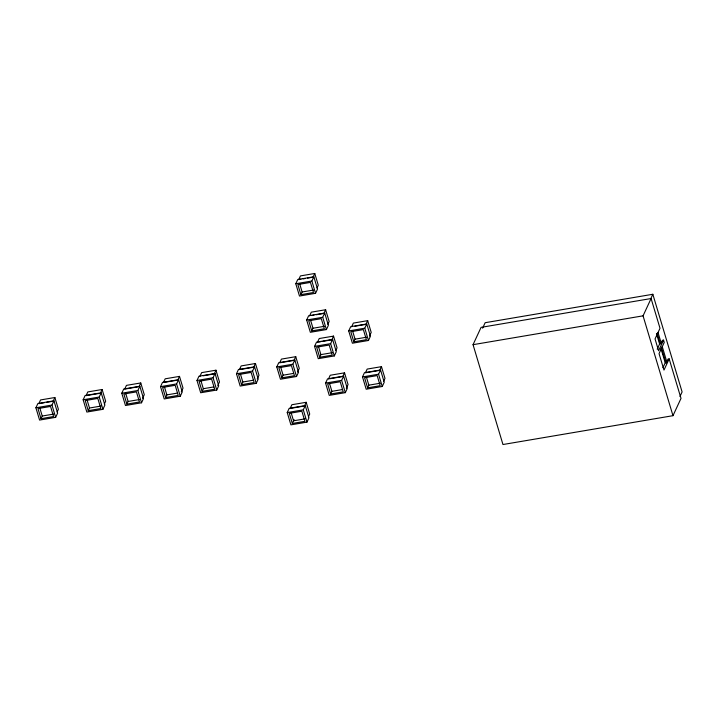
<?xml version="1.0" encoding="UTF-8"?>
<svg xmlns="http://www.w3.org/2000/svg" width="718" height="718" viewBox="0 0 718 718"><rect width="100%" height="100%" fill="white"/><g stroke="black" fill="none" stroke-linecap="round" stroke-linejoin="round"><path stroke-width="1.08" d="M35.9 407.788L37.874 403.534L53.94 400.815L57.628 413.101L55.654 417.346L39.58 420.075L35.9 407.788L51.965 405.06L53.94 400.815M40.998 418.684L37.973 408.587L50.547 406.451L53.581 416.548L40.998 418.684L42.236 416.027L39.813 407.95M44.336 402.726L38.826 403.66L40.549 399.944L54.873 397.521L53.15 401.236L46.535 402.358M57.099 412.042L58.391 409.26L54.873 397.521M83.153 399.773L85.128 395.519L101.193 392.8L104.882 405.087L102.907 409.332L86.842 412.06L83.153 399.773L99.228 397.045L101.193 392.8M88.26 410.669L85.227 400.572L97.81 398.436L100.834 408.533L88.26 410.669L89.49 408.012L87.066 399.935M100.403 393.222L102.127 389.506L87.811 391.929L86.079 395.645L99.299 393.41M104.352 404.028L105.654 401.245L102.127 389.506M121.782 393.222L123.756 388.976L139.831 386.248L143.51 398.535L141.536 402.78L125.471 405.508L121.782 393.222L137.856 390.493L139.831 386.248M126.889 404.117L123.864 394.02L136.438 391.893L139.463 401.981L126.889 404.117L128.118 401.461L125.695 393.383M139.032 386.67L140.764 382.954L126.44 385.378L124.717 389.102L137.937 386.858M142.559 398.409L144.282 394.694L140.764 382.954M160.527 386.652L162.501 382.407L178.567 379.678L182.255 391.965L180.281 396.21L164.216 398.939L160.527 386.652L176.601 383.924L178.567 379.678M163.453 382.532L165.185 378.808L179.509 376.385L183.027 388.124L181.295 391.84M165.634 397.548L162.609 387.451L175.183 385.315L178.208 395.412L165.634 397.548L166.863 394.891L164.44 386.814M177.777 380.1L179.509 376.385M196.992 380.468L198.967 376.223L215.032 373.495L218.712 385.781L216.746 390.036L200.672 392.755L196.992 380.468L213.058 377.74L215.032 373.495M199.918 376.349L201.641 372.633L215.965 370.201L219.484 381.94L217.76 385.656M202.09 391.364L199.066 381.267L211.639 379.14L214.664 389.228L202.09 391.364L203.32 388.707L200.905 380.63M215.965 370.201L214.242 373.916L203.221 375.783M236.491 373.773L238.457 369.519L254.531 366.799L258.211 379.086L256.236 383.331L240.171 386.06L236.491 373.773L252.556 371.044L254.531 366.799M239.417 369.644L241.14 365.929L255.464 363.505L258.983 375.245L257.259 378.96M241.589 384.668L238.564 374.572L251.138 372.436L254.163 382.532L241.589 384.668L242.819 382.012L240.395 373.934M253.741 367.221L255.464 363.505M295.789 283.745L297.764 279.499L313.829 276.78L317.518 289.067L315.543 293.312L299.478 296.04L295.789 283.745L311.863 281.025L313.829 276.78M300.896 294.64L297.862 284.552L310.445 282.416L313.47 292.513L300.896 294.64L302.125 291.993L299.702 283.915M300.923 279.257L298.715 279.625L300.447 275.909L314.771 273.477L313.039 277.202L307.528 278.135M276.771 366.943L278.746 362.689L294.811 359.969L298.5 372.256L296.525 376.501L280.46 379.23L276.771 366.943L292.845 364.214L294.811 359.969M316.988 288.008L318.289 285.226L314.771 273.477M306.658 320.004L308.632 315.758L324.698 313.03L328.386 325.317L326.412 329.571L310.338 332.29L306.658 320.004L322.723 317.284L324.698 313.03M309.584 315.884L311.307 312.168L325.631 309.736L329.149 321.476L327.857 324.267M281.878 377.839L278.844 367.742L291.427 365.606L294.452 375.702L281.878 377.839L283.107 375.182L280.684 367.104M295.753 356.675L294.021 360.391L279.697 362.814L281.429 359.099L295.753 356.675L299.271 368.415L297.539 372.13M311.756 330.899L308.731 320.802L321.305 318.675L324.339 328.763L311.756 330.899L312.994 328.243L310.571 320.165M323.908 313.452L325.631 309.736M314.565 346.372L316.53 342.127L332.605 339.399L336.284 351.694L334.31 355.94L318.245 358.668L314.565 346.372L330.63 343.653L332.605 339.399M317.491 342.253L319.214 338.537L333.538 336.105L337.056 347.844L335.764 350.635M287.227 412.563L289.192 408.318L305.267 405.589L308.946 417.876L306.981 422.13L290.907 424.85L287.227 412.563L303.292 409.843L305.267 405.589M290.153 408.443L291.876 404.728L306.2 402.295L309.718 414.035L308.426 416.826M319.663 357.268L316.638 347.18L329.212 345.044L332.237 355.141L319.663 357.268L320.892 354.62L318.478 346.543M292.325 423.458L289.3 413.362L301.874 411.234L304.899 421.331L292.325 423.458L294.102 419.626M333.538 336.105L331.815 339.829L323.001 341.319M304.477 406.011L306.2 402.295M348.715 330.926L350.689 326.672L366.754 323.953L370.434 336.239L368.469 340.485L352.394 343.213L348.715 330.926L364.78 328.198L366.754 323.953M325.568 383.098L327.543 378.844L343.608 376.124L347.288 388.411L345.322 392.656L329.248 395.385L325.568 383.098L341.633 380.369L343.608 376.124M351.64 326.798L353.364 323.082L367.688 320.659L371.206 332.398L369.483 336.114M328.494 378.969L330.217 375.254L344.541 372.83L348.059 384.57L346.336 388.285M353.812 341.822L350.788 331.725L363.362 329.589L366.386 339.686L353.812 341.822L355.051 339.165L352.628 331.088M330.666 393.994L327.641 383.897L340.215 381.761L343.24 391.857L330.666 393.994L331.895 391.337L329.481 383.259M367.688 320.659L365.965 324.374L354.943 326.241M342.818 376.546L344.541 372.83M362.5 376.932L364.475 372.678L380.54 369.958L384.229 382.245L382.254 386.49L366.189 389.219L362.5 376.932L378.574 374.204L380.54 369.958M367.598 387.828L364.573 377.731L377.156 375.595L380.181 385.692L367.598 387.828L368.837 385.171L366.413 377.094M381.473 366.665L379.75 370.38L365.426 372.804L367.158 369.088L381.473 366.665L384.992 378.404L383.699 381.186M662.965 367.625L665.613 361.926L666.78 361.728L668.009 359.081L669.176 358.883L681.014 398.382L672.981 415.686L502.968 444.523L473.045 344.676L481.078 327.363L651.091 298.535L660.004 328.27L655.049 338.941L658.594 350.788L663.558 340.117L662.391 340.314L661.152 342.971L659.995 343.168L657.203 349.181M482.613 328.18L485.153 322.705L652.833 294.272L682.1 391.929L679.982 396.489M650.714 298.832L652.833 294.272M672.981 415.686L643.059 315.839L651.091 298.535M669.176 358.883L663.979 370.084L659.043 353.624L664.24 342.423L663.558 340.117M303.122 278.88L305.329 278.503M302.125 291.993L313.649 290.036M311.791 315.507L313.99 315.139M316.198 314.762L322.804 313.64M312.994 328.243L324.518 326.286M318.595 342.064L320.793 341.696M355.051 339.165L366.575 337.209M320.892 354.62L332.425 352.664M164.557 382.344L176.682 380.289M240.512 369.465L252.637 367.41M42.236 416.027L53.76 414.071M89.49 408.012L101.014 406.056M128.118 401.461L139.651 399.504M166.863 394.891L177.346 393.114M203.32 388.707L213.802 386.93M242.819 382.012L253.301 380.235M283.107 375.182L293.59 373.405M473.045 344.676L643.059 315.839M329.598 378.79L341.714 376.735M331.895 391.337L342.378 389.56M368.837 385.171L380.361 383.215M291.257 408.255L303.373 406.2M305.087 418.854L293.554 420.802L291.14 412.733M658.029 332.533L661.242 343.258M662.211 346.48L667.031 362.572M657.06 333.385L660.264 344.066M661.35 347.691L666.026 363.29M656.458 333.547L659.671 344.254M660.955 348.544L665.128 362.464M364.78 328.198L368.469 340.485M378.574 374.204L382.254 386.49M311.863 281.025L315.543 293.312M322.723 317.284L326.412 329.571M330.63 343.653L334.31 355.94M341.633 380.369L345.322 392.656M292.845 364.214L296.525 376.501M303.292 409.843L306.981 422.13M252.556 371.044L256.236 383.331M213.058 377.74L216.746 390.036M176.601 383.924L180.281 396.21M137.856 390.493L141.536 402.78M99.228 397.045L102.907 409.332M51.965 405.06L55.654 417.346"/></g></svg>
